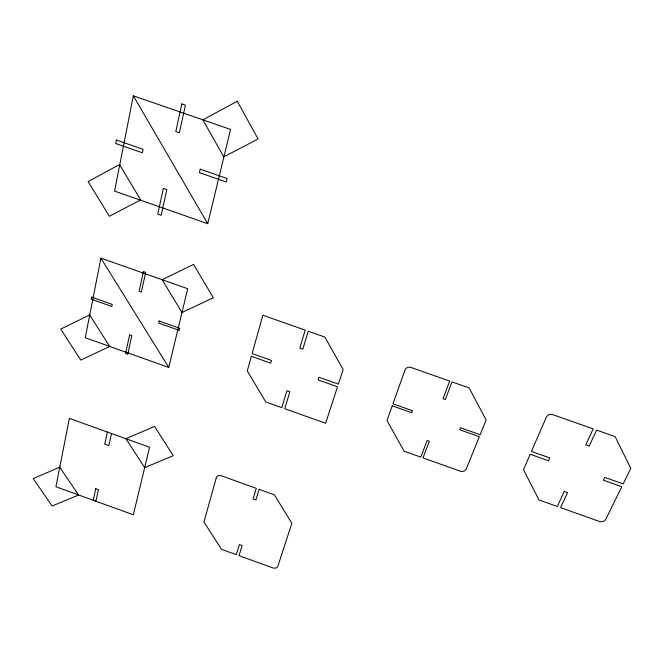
<?xml version="1.0" encoding="UTF-8"?>
<svg xmlns="http://www.w3.org/2000/svg" width="664" height="664" viewBox="0 0 664 664"><rect width="100%" height="100%" fill="white"/><g stroke="black" fill="none" stroke-linecap="round" stroke-linejoin="round"><path stroke-width="1" d="M100.911 258.138L85.249 337.719L168.772 367.441L187.704 288.732L100.911 258.138L168.772 367.441M133.339 95.815L114.565 191.107L207.716 223.677L230.574 129.422L133.339 95.815L207.716 223.677M107.336 431.998L104.704 444.125L108.846 445.619L111.51 433.501M116.399 140.038L115.719 143.532L142.37 152.795L143.092 149.317L116.399 140.038M91.64 297.115L91.234 299.182L111.818 306.469L112.241 304.411L91.64 297.115M69.371 418.395L55.925 486.745L133.331 514.783L149.583 447.221L69.371 418.395M95.74 488.712L93.25 500.158L95.931 501.129L98.438 489.692L95.74 488.712M129.621 334.88L125.562 353.505L127.737 354.277L131.812 335.66L129.621 334.88M143.416 271.568L139.108 291.338L141.349 292.135L145.673 272.364L143.416 271.568M163.361 188.435L157.742 214.123L161.144 215.31L166.805 189.638L163.361 188.435M181.845 103.908L175.794 131.572L179.33 132.8L185.422 105.144L181.845 103.908M159.103 321.002L158.63 323.053L179.313 330.382L179.811 328.34L159.103 321.002M200.221 169.171L199.416 172.632L226.241 181.961L227.088 178.516L200.221 169.171M216.256 477.889L203.964 521.979L221.486 549.302L236.326 554.681L239.38 544.538L242.111 545.526L239.04 555.66L272.763 567.878A4.349 3.486 23.5 0 0 277.917 566.043L291.836 523.307L274.415 494.846L259.118 489.343L255.906 499.967L253.108 498.963L256.312 488.339L221.461 475.814A4.482 3.685 28.5 0 0 216.256 477.889M251.374 356.286L247.274 370.96L265.758 401.952L281.81 407.663L286.923 390.739L289.877 391.793L284.74 408.709L325.626 423.258L337.519 386.805L318.097 379.924L318.936 377.243L338.391 384.132L343.172 369.491L324.845 337.08L308.254 331.228L302.809 349.173L299.788 348.11L305.208 330.157L262.844 315.226L252.129 353.58L271.476 360.436L270.696 363.133L251.374 356.286M392.241 405.82L386.987 420.544L404.177 451.213L420.777 457.123L427.093 440.522L429.334 441.319L423.001 457.911L460.243 471.166A4.756 4.084 12.7 0 0 466.236 468.967L479.358 436.68L459.712 429.724L460.492 427.749L480.155 434.721L486.131 420.03L469.191 387.959L452.026 381.908L445.303 399.512L443.012 398.707L449.711 381.094L411.099 367.482A4.88 4.366 18.1 0 0 405.023 369.981L392.947 403.828L412.51 410.759L411.78 412.742L392.241 405.82M530.179 454.267L523.498 469.606L538.936 499.926L557.303 506.466L564.251 491.443L567.571 492.622L560.599 507.636L599.434 521.464A4.872 4.042 3.9 0 0 605.759 519.356L621.786 486.72L603.41 480.213L604.771 477.383L623.172 483.898L630.8 468.361L615.138 436.63L596.596 430.098L589.167 446.108L585.764 444.905L593.168 428.886L552.83 414.668A4.988 4.357 4.6 0 0 546.397 417.083L531.424 451.412L549.726 457.886L548.447 460.741L530.179 454.267M119.528 164.572L88.154 181.562L109.344 216.281L140.66 199.914L119.528 164.572M237.272 101.252L202.869 119.869L223.785 156.878L258.088 138.959L237.272 101.252M89.681 314.985L60.739 329.07L80.809 360.071L109.701 346.492L89.681 314.985M193.548 264.421L162.116 279.718L181.986 312.503L213.343 297.771L193.548 264.421M59.735 467.19L33.2 478.586L52.091 506.018L78.593 495.029L59.735 467.19M154.588 426.421L125.936 438.721L144.686 467.589L173.271 455.728L154.588 426.421"/></g></svg>
